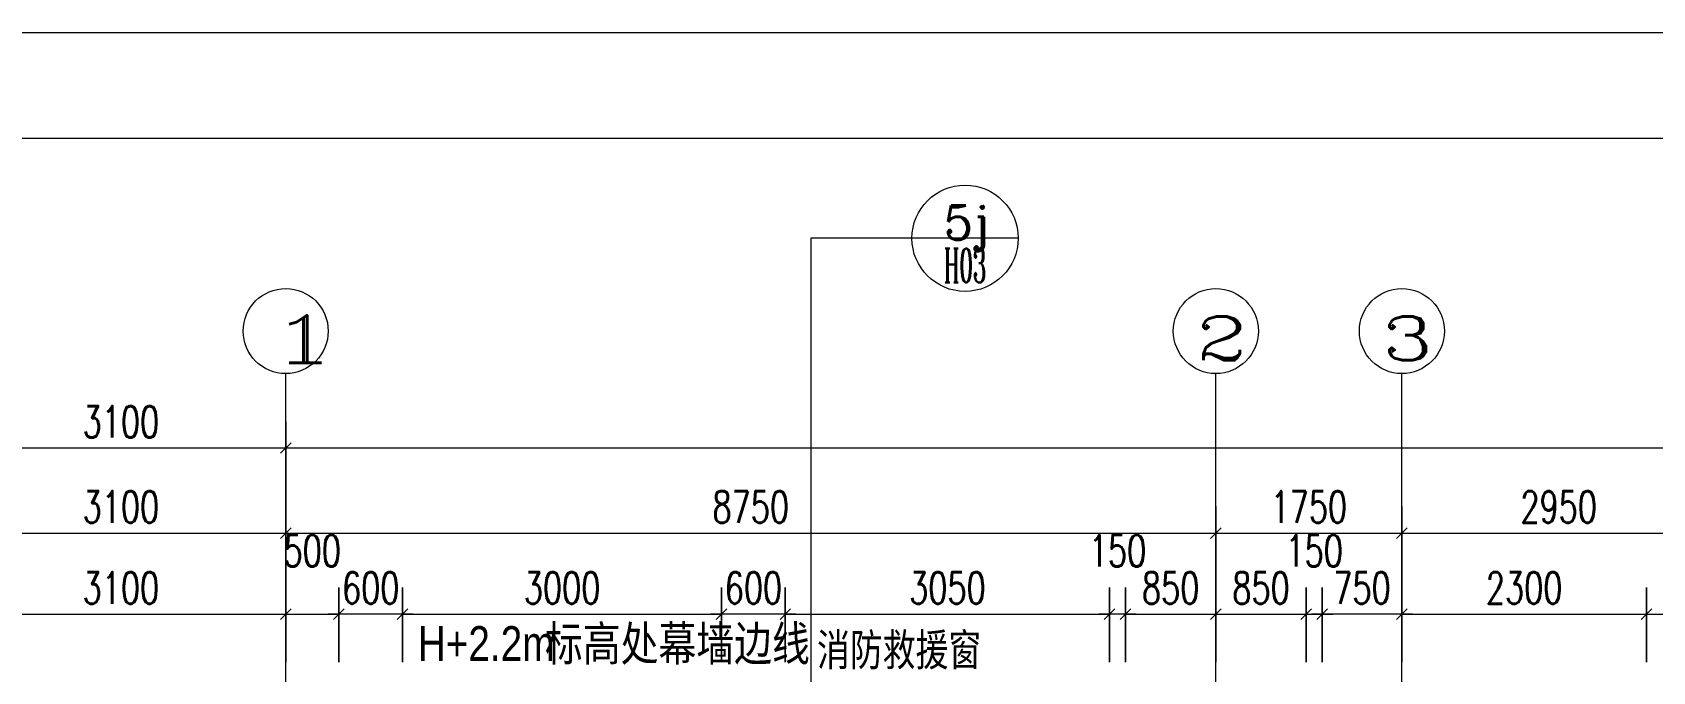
# Model space of a CAD drawing. Header units: millimetres. Extents: x 8533 to 398112, y -117646 to 105276.
# Drawn here: x 153913 to 169154, y 76592 to 82604 of the extents above; entities that cross this region are included whole.
import ezdxf

# ---------------------------------------------------------------- set-up
doc = ezdxf.new("R2010")
doc.units = ezdxf.units.MM
for name, color, linetype, lineweight in [('A-D0TE-BF$0$A-Axis', 3, 'Continuous', 13), ('A-D0TE-BF$0$A-Axis-TEXT', 7, 'Continuous', 13), ('A-DIM-TF$0$A-Dims', 140, 'Continuous', 13), ('A-Iden-10F$0$A-Dims-IDEN', 13, 'Continuous', 13), ('A-PMDT-10F$0$A-Dims-IDEN', 13, 'Continuous', 13), ('A-PMDT-10F$0$A-win-text-F', 212, 'Continuous', 13), ('A1$0$TK', 4, 'Continuous', 13), ('A1$0$VHBoundary', 4, 'Continuous', 13), ('塔楼-ARC-10F-20250714_dwg', 8, 'Continuous', 13)]:
    doc.layers.add(name, color=color, linetype=linetype, lineweight=lineweight)
doc.styles.add('Arial_5', font='arial.ttf', dxfattribs={"width": 0.8, "height": 326.200771})
doc.styles.add('Complex', font='complex_.ttf', dxfattribs={"width": 1.7477, "height": 448.211943})
doc.styles.add('Complex_1', font='complex_.ttf', dxfattribs={"width": 1.392578, "height": 410.402419})
doc.styles.add('Complex_15', font='complex_.ttf', dxfattribs={"width": 1.009615, "height": 321.993789})
doc.styles.add('Complex_16', font='complex_.ttf', dxfattribs={"width": 0.452586, "height": 321.993789})
doc.styles.add('Simplex', font='simplex_.ttf', dxfattribs={"width": 0.705882, "height": 297.5})
doc.styles.add('宋体', font='', dxfattribs={"width": 0.75, "height": 302.109705})
doc.styles.get('宋体').set_extended_font_data('SimSun')

# ---------------------------------------------------------------- blocks, each defined once
blk = doc.blocks.new('塔楼-ARC-10F-20250714_dwg__AXISO-2024559-10F_ARC_46_000_')
at = {"layer": 'A-D0TE-BF$0$A-Axis'}
blk.add_circle((0, 0), 0.5, dxfattribs=at)
blk = doc.blocks.new('塔楼-ARC-10F-20250714_dwg_A-D0TE-BF$0$_ArchTick-2024560-10F_ARC_46_000_')
at = {"layer": 'A-D0TE-BF$0$A-Axis'}
blk.add_line((-0.5, -0.5), (0.5, 0.5), dxfattribs=at)
blk = doc.blocks.new('塔楼-ARC-10F-20250714_dwg_A-D0TE-BF-2024562-10F_ARC_46_000_')
at = {"layer": 'A-D0TE-BF$0$A-Axis'}
for p, q in [((0, 12239), (0, 15239)), ((8750, 12239), (8750, 15239)), ((10500, 12239), (10500, 15239)), ((0, 14539), (37000, 14539))]:
    blk.add_line(p, q, dxfattribs=at)
at = {"layer": 'A-D0TE-BF$0$A-Axis', "flags": 128}
for points in [[(0, 13989), (0, 12539), (0, 14789)], [(0, 13739), (8750, 13739), (10500, 13739), (13450, 13739), (16450, 13739), (20550, 13739), (23550, 13739), (26600, 13739), (28250, 13739), (37000, 13739)]]:
    blk.add_lwpolyline(points, dxfattribs=at)
for points in [[(8750, 13989), (8750, 12539)], [(10500, 13989), (10500, 12539)]]:
    blk.add_lwpolyline(points, close=True, dxfattribs=at)
for name, p, xscale, yscale, zscale in [('塔楼-ARC-10F-20250714_dwg__AXISO-2024559-10F_ARC_46_000_', (0, 15639), 800, 800, 800), ('塔楼-ARC-10F-20250714_dwg__AXISO-2024559-10F_ARC_46_000_', (8750, 15639), 800, 800, 800), ('塔楼-ARC-10F-20250714_dwg__AXISO-2024559-10F_ARC_46_000_', (10500, 15639), 800, 800, 800), ('塔楼-ARC-10F-20250714_dwg_A-D0TE-BF$0$_ArchTick-2024560-10F_ARC_46_000_', (8750, 13739), 100, 100, 100), ('塔楼-ARC-10F-20250714_dwg_A-D0TE-BF$0$_ArchTick-2024560-10F_ARC_46_000_', (10500, 13739), 100, 100, 100)]:
    blk.add_blockref(name, p, dxfattribs=dict(xscale=xscale, yscale=yscale, zscale=zscale))
at = {"xscale": 100, "yscale": 100, "zscale": 100, "rotation": 180}
for p in [(0, 14539), (0, 13739), (8750, 13739), (10500, 13739)]:
    blk.add_blockref('塔楼-ARC-10F-20250714_dwg_A-D0TE-BF$0$_ArchTick-2024560-10F_ARC_46_000_', p, dxfattribs=at)
at = {"layer": 'A-D0TE-BF$0$A-Axis', "color": 7, "char_height": 297.5, "attachment_point": 2, "line_spacing_factor": 1.125731, "style": 'Simplex'}
for s, insert, width in [('8750', (4375, 14134), 917.9), ('1750', (9625, 14134), 871.28), ('2950', (11975, 14134), 917.9)]:
    blk.add_mtext(s, dxfattribs=dict(at, insert=insert, width=width))
at = {"layer": 'A-D0TE-BF$0$A-Axis-TEXT', "attachment_point": 1, "line_spacing_factor": 1.141342}
for s, insert, char_height, width, style in [('\\fComplex|b0|i0|c134|p2|;\\W1.7477;1', (-168, 15788), 448.21, 672.31, 'Complex'), ('\\fComplex|b0|i0|c134|p2|;\\W1.39258;2', (8559, 15775), 410.4, 645.43, 'Complex_1'), ('\\fComplex|b0|i0|c134|p2|;\\W1.39258;3', (10309, 15775), 410.4, 645.43, 'Complex_1')]:
    blk.add_mtext(s, dxfattribs=dict(at, insert=insert, char_height=char_height, width=width, style=style))
blk = doc.blocks.new('塔楼-ARC-10F-20250714_dwg_A-DIM-TF$0$_ArchTick-2024609-10F_ARC_46_000_')
at = {"layer": 'A-DIM-TF$0$A-Dims'}
blk.add_line((-0.5, -0.5), (0.5, 0.5), dxfattribs=at)
blk = doc.blocks.new('塔楼-ARC-10F-20250714_dwg_A-DIM-TF-2024610-10F_ARC_46_000_')
at = {"layer": 'A-DIM-TF$0$A-Dims'}
for p, q in [((-3100, 14539), (0, 14539)), ((-3100, 13739), (0, 13739))]:
    blk.add_line(p, q, dxfattribs=at)
at = {"layer": 'A-DIM-TF$0$A-Dims', "flags": 128}
for points in [[(0, 14789), (0, 12523), (0, 13989)], [(-3100, 12976), (0, 12976), (500, 12976)], [(1100, 12976), (500, 12976), (400, 12976)], [(1200, 12976), (1100, 12976), (4100, 12976)], [(4700, 12976), (4100, 12976), (4000, 12976)], [(4800, 12976), (4700, 12976), (7750, 12976)], [(7900, 12976), (7750, 12976), (7650, 12976)], [(8000, 12976), (7900, 12976), (8750, 12976), (9600, 12976)], [(9500, 12976), (9600, 12976), (9750, 12976), (9850, 12976)], [(10500, 12976), (9750, 12976), (9650, 12976)], [(10600, 12976), (10500, 12976), (12800, 12976)], [(12700, 12976), (12800, 12976), (13400, 12976), (13500, 12976)]]:
    blk.add_lwpolyline(points, dxfattribs=at)
for points in [[(0, 13226), (0, 12523)], [(500, 13226), (500, 12523)], [(1100, 13226), (1100, 12523)], [(4100, 13226), (4100, 12523)], [(4700, 13226), (4700, 12523)], [(7750, 13226), (7750, 12523)], [(7900, 13226), (7900, 12523)], [(8750, 13226), (8750, 12523)], [(9600, 13226), (9600, 12523)], [(9750, 13226), (9750, 12523)], [(10500, 13226), (10500, 12523)], [(12800, 13226), (12800, 12523)]]:
    blk.add_lwpolyline(points, close=True, dxfattribs=at)
at = {"xscale": 100, "yscale": 100, "zscale": 100}
for p in [(0, 14539), (0, 13739), (0, 12976), (500, 12976), (500, 12976), (4100, 12976), (4100, 12976), (7750, 12976), (7750, 12976), (8750, 12976), (9600, 12976), (9600, 12976), (9750, 12976), (12800, 12976), (12800, 12976)]:
    blk.add_blockref('塔楼-ARC-10F-20250714_dwg_A-DIM-TF$0$_ArchTick-2024609-10F_ARC_46_000_', p, dxfattribs=at)
at = {"xscale": 100, "yscale": 100, "zscale": 100, "rotation": 180}
for p in [(0, 12976), (1100, 12976), (1100, 12976), (4700, 12976), (4700, 12976), (7900, 12976), (7900, 12976), (8750, 12976), (9750, 12976), (10500, 12976), (10500, 12976)]:
    blk.add_blockref('塔楼-ARC-10F-20250714_dwg_A-DIM-TF$0$_ArchTick-2024609-10F_ARC_46_000_', p, dxfattribs=at)
at = {"layer": 'A-DIM-TF$0$A-Dims', "color": 7, "char_height": 297.5, "attachment_point": 2, "line_spacing_factor": 1.125731, "style": 'Simplex'}
for s, insert, width in [('3100', (-1550, 14934), 871.28), ('3100', (-1550, 14134), 871.28), ('500', (250, 13721), 688.42), ('150', (7825, 13721), 641.81), ('150', (9675, 13721), 641.81), ('3100', (-1550, 13371), 871.28), ('600', (800, 13371), 688.42), ('3000', (2600, 13371), 917.9), ('600', (4400, 13371), 688.42), ('3050', (6225, 13371), 917.9), ('850', (8325, 13371), 688.42), ('850', (9175, 13371), 688.42), ('750', (10125, 13371), 688.42), ('2300', (11650, 13371), 917.9)]:
    blk.add_mtext(s, dxfattribs=dict(at, insert=insert, width=width))
blk = doc.blocks.new('塔楼-ARC-10F-20250714_dwg_A-Iden-10F-2024611-10F_ARC_46_000_')
at = {"layer": 'A-Iden-10F$0$A-Dims-IDEN', "flags": 128}
blk.add_lwpolyline([(6891, 16512), (5891, 16512), (4940, 16512), (4940, 10372)], dxfattribs=at)
at = {"layer": 'A-Iden-10F$0$A-Dims-IDEN'}
blk.add_circle((6391, 16512), 500, dxfattribs=at)
at = {"layer": 'A-Iden-10F$0$A-Dims-IDEN', "color": 7, "char_height": 322, "attachment_point": 1, "line_spacing_factor": 1.141342}
for s, insert, width, style in [('5j', (6190, 16820), 572.6, 'Complex_15'), ('H03', (6190, 16417), 521.96, 'Complex_16')]:
    blk.add_mtext(s, dxfattribs=dict(at, insert=insert, width=width, style=style))
blk = doc.blocks.new('塔楼-ARC-10F-20250714_dwg_A-PMDT-10F$0$gcdftgv-2024761-10F_ARC_46_000_')
at = {"layer": 'A-PMDT-10F$0$A-win-text-F', "color": 1, "insert": (145, 578751), "char_height": 302.1, "width": 1961.06, "attachment_point": 1, "rotation": 90, "line_spacing_factor": 0.877739, "style": '宋体'}
blk.add_mtext('消防救援窗', dxfattribs=at)
blk = doc.blocks.new('塔楼-ARC-10F-20250714_dwg_A-PMDT-10F-2024812-10F_ARC_46_000_')
for name in ['塔楼-ARC-10F-20250714_dwg_A-Iden-10F-2024611-10F_ARC_46_000_', '塔楼-ARC-10F-20250714_dwg_A-D0TE-BF-2024562-10F_ARC_46_000_', '塔楼-ARC-10F-20250714_dwg_A-DIM-TF-2024610-10F_ARC_46_000_']:
    blk.add_blockref(name, (0, 0))
at = {"rotation": 270}
blk.add_blockref('塔楼-ARC-10F-20250714_dwg_A-PMDT-10F$0$gcdftgv-2024761-10F_ARC_46_000_', (-573753, 12937), dxfattribs=at)
at = {"layer": 'A-PMDT-10F$0$A-Dims-IDEN', "color": 7, "char_height": 326.2, "attachment_point": 1, "line_spacing_factor": 0.941778, "style": 'Arial_5'}
for s, insert, width in [('H+2.2m', (1242, 12863), 1458.18), ('标高处幕墙边线', (2439, 12863), 3402.42)]:
    blk.add_mtext(s, dxfattribs=dict(at, insert=insert, width=width))
blk = doc.blocks.new('塔楼-ARC-10F-20250714_dwg_A1$0$template_31-施工图_A1_A1_0_0000_96bfb8f6bf39ce896c2a6bb48d8e90ee-2024813-10F_ARC_46_000_')
at = {"layer": 'A1$0$TK', "flags": 128}
for points in [[(0, 594), (841, 594), (841, 0), (0, 0)], [(25, 584), (25, 10), (831, 10), (831, 584)]]:
    blk.add_lwpolyline(points, close=True, dxfattribs=at)
at = {"layer": 'A1$0$VHBoundary', "flags": 128}
blk.add_lwpolyline([(0, 594), (841, 594), (841, 0), (0, 0)], close=True, dxfattribs=at)
blk = doc.blocks.new('塔楼-ARC-10F-20250714_dwg_A1-2024814-10F_ARC_46_000_')
at = {"xscale": 100, "yscale": 100, "zscale": 100}
blk.add_blockref('塔楼-ARC-10F-20250714_dwg_A1$0$template_31-施工图_A1_A1_0_0000_96bfb8f6bf39ce896c2a6bb48d8e90ee-2024813-10F_ARC_46_000_', (78606, 14591), dxfattribs=at)
blk = doc.blocks.new('塔楼-ARC-10F-20250714_dwg-2024558-10F_ARC_46_000_')
for name, p in [('塔楼-ARC-10F-20250714_dwg_A-PMDT-10F-2024812-10F_ARC_46_000_', (1173208, 610816)), ('塔楼-ARC-10F-20250714_dwg_A1-2024814-10F_ARC_46_000_', (1084115, 555274))]:
    blk.add_blockref(name, p)

msp = doc.modelspace()

# ---------------------------------------------------------------- block references
at = {"layer": '塔楼-ARC-10F-20250714_dwg', "color": 7}
msp.add_blockref('塔楼-ARC-10F-20250714_dwg-2024558-10F_ARC_46_000_', (-1016912, -546660), dxfattribs=at)

doc.saveas('drawing.dxf')
